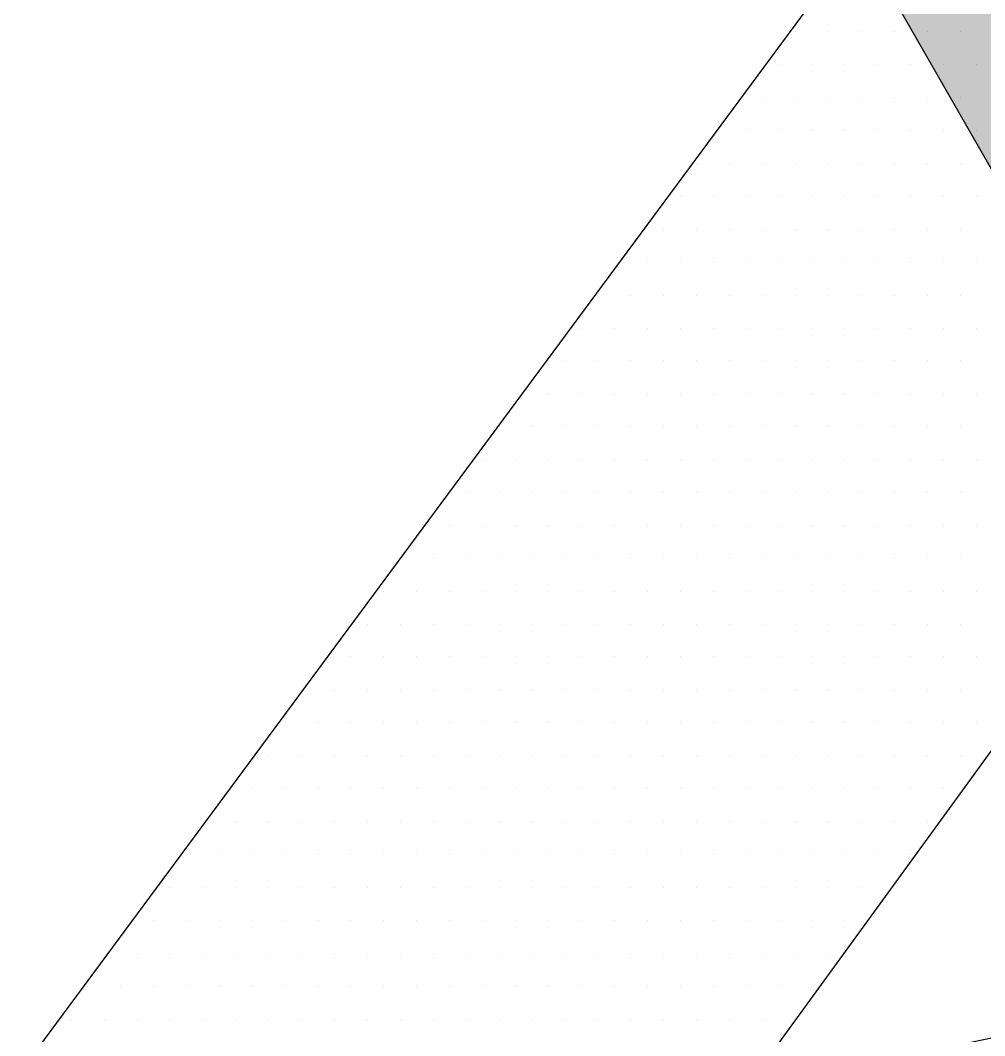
# Paper-space layout 'TOP_A1_00200_01-01-2017_MODELE' of a CAD drawing. Header units: metres. Extents: x 1274 to 2143, y 12 to 312.
# Drawn here: x 2047.506 to 2049.118, y 278.699 to 280.397 of the extents above; entities that cross this region are included whole.
import ezdxf

# ---------------------------------------------------------------- set-up
doc = ezdxf.new("R2010")
doc.units = ezdxf.units.M
doc.header["$LTSCALE"] = 2
doc.set_wipeout_variables(frame=1)
doc.linetypes.add('CACHEX2', pattern=[0.75, 0.5, -0.25])
for name, color, linetype in [('CARTOUCHE', 7, 'Continuous'), ('LOGO', 4, 'Continuous'), ('rosace', 7, 'Continuous')]:
    doc.layers.add(name, color=color, linetype=linetype)

# ---------------------------------------------------------------- blocks, each defined once
blk = doc.blocks.new('A$C715108E3')
at = {"layer": 'LOGO', "color": 131}
for p, q in [((-4.7603, -20.8538), (-4.7603, -20.8538)), ((-4.7449, -20.8538), (-4.7449, -20.8538)), ((-4.6537, -20.8538), (-4.6537, -20.8538)), ((-4.562, -20.8538), (-4.562, -20.8538)), ((-4.47, -20.8538), (-4.47, -20.8538)), ((-4.3783, -20.8538), (-4.3783, -20.8538)), ((-4.2867, -20.8538), (-4.2867, -20.8538)), ((-4.8283, -20.9453), (-4.8283, -20.9453)), ((-4.7914, -20.9453), (-4.7914, -20.9453)), ((-4.6994, -20.9453), (-4.6994, -20.9453)), ((-4.6077, -20.9453), (-4.6077, -20.9453)), ((-4.5161, -20.9453), (-4.5161, -20.9453)), ((-4.4245, -20.9453), (-4.4245, -20.9453)), ((-4.3324, -20.9453), (-4.3324, -20.9453)), ((-4.2412, -20.9453), (-4.2412, -20.9453)), ((-4.8964, -21.0375), (-4.8964, -21.0375)), ((-4.8369, -21.0375), (-4.8369, -21.0375)), ((-4.7449, -21.0375), (-4.7449, -21.0375)), ((-4.6537, -21.0375), (-4.6537, -21.0375)), ((-4.562, -21.0375), (-4.562, -21.0375)), ((-4.47, -21.0375), (-4.47, -21.0375)), ((-4.3783, -21.0375), (-4.3783, -21.0375)), ((-4.2867, -21.0375), (-4.2867, -21.0375)), ((-4.9642, -21.1288), (-4.9642, -21.1288)), ((-4.8829, -21.1288), (-4.8829, -21.1288)), ((-4.7914, -21.1288), (-4.7914, -21.1288)), ((-4.6994, -21.1288), (-4.6994, -21.1288)), ((-4.6077, -21.1288), (-4.6077, -21.1288)), ((-4.5161, -21.1288), (-4.5161, -21.1288)), ((-4.4245, -21.1288), (-4.4245, -21.1288)), ((-4.3324, -21.1288), (-4.3324, -21.1288)), ((-4.2412, -21.1288), (-4.2412, -21.1288)), ((-5.0324, -21.2202), (-5.0324, -21.2202)), ((-5.0208, -21.2202), (-5.0208, -21.2202)), ((-4.929, -21.2202), (-4.929, -21.2202)), ((-4.8369, -21.2202), (-4.8369, -21.2202)), ((-4.7449, -21.2202), (-4.7449, -21.2202)), ((-4.6537, -21.2202), (-4.6537, -21.2202)), ((-4.562, -21.2202), (-4.562, -21.2202)), ((-4.47, -21.2202), (-4.47, -21.2202)), ((-4.3783, -21.2202), (-4.3783, -21.2202)), ((-4.2867, -21.2202), (-4.2867, -21.2202)), ((-5.1003, -21.3126), (-5.1003, -21.3126)), ((-5.0665, -21.3126), (-5.0665, -21.3126)), ((-4.9745, -21.3126), (-4.9745, -21.3126)), ((-4.8829, -21.3126), (-4.8829, -21.3126)), ((-4.7914, -21.3126), (-4.7914, -21.3126)), ((-4.6994, -21.3126), (-4.6994, -21.3126)), ((-4.6077, -21.3126), (-4.6077, -21.3126)), ((-4.5161, -21.3126), (-4.5161, -21.3126)), ((-4.4245, -21.3126), (-4.4245, -21.3126)), ((-4.3324, -21.3126), (-4.3324, -21.3126)), ((-4.2412, -21.3126), (-4.2412, -21.3126)), ((-5.1681, -21.4039), (-5.1681, -21.4039)), ((-5.1123, -21.4039), (-5.1123, -21.4039)), ((-5.0208, -21.4039), (-5.0208, -21.4039)), ((-4.929, -21.4039), (-4.929, -21.4039)), ((-4.8369, -21.4039), (-4.8369, -21.4039)), ((-4.7449, -21.4039), (-4.7449, -21.4039)), ((-4.6537, -21.4039), (-4.6537, -21.4039)), ((-4.562, -21.4039), (-4.562, -21.4039)), ((-4.47, -21.4039), (-4.47, -21.4039)), ((-4.3783, -21.4039), (-4.3783, -21.4039)), ((-4.2867, -21.4039), (-4.2867, -21.4039)), ((-5.2363, -21.4954), (-5.2363, -21.4954)), ((-5.1584, -21.4954), (-5.1584, -21.4954)), ((-5.0665, -21.4954), (-5.0665, -21.4954)), ((-4.9745, -21.4954), (-4.9745, -21.4954)), ((-4.8829, -21.4954), (-4.8829, -21.4954)), ((-4.7914, -21.4954), (-4.7914, -21.4954)), ((-4.6994, -21.4954), (-4.6994, -21.4954)), ((-4.6077, -21.4954), (-4.6077, -21.4954)), ((-4.5161, -21.4954), (-4.5161, -21.4954)), ((-4.4245, -21.4954), (-4.4245, -21.4954)), ((-4.3324, -21.4954), (-4.3324, -21.4954)), ((-4.2412, -21.4954), (-4.2412, -21.4954)), ((-5.3042, -21.5878), (-5.3042, -21.5878)), ((-5.2959, -21.5878), (-5.2959, -21.5878)), ((-5.2041, -21.5878), (-5.2041, -21.5878)), ((-5.1123, -21.5878), (-5.1123, -21.5878)), ((-5.0208, -21.5878), (-5.0208, -21.5878)), ((-4.929, -21.5878), (-4.929, -21.5878)), ((-4.8369, -21.5878), (-4.8369, -21.5878)), ((-4.7449, -21.5878), (-4.7449, -21.5878)), ((-4.6537, -21.5878), (-4.6537, -21.5878)), ((-4.562, -21.5878), (-4.562, -21.5878)), ((-4.47, -21.5878), (-4.47, -21.5878)), ((-4.3783, -21.5878), (-4.3783, -21.5878)), ((-4.2867, -21.5878), (-4.2867, -21.5878)), ((-5.3716, -21.6792), (-5.3716, -21.6792)), ((-5.3417, -21.6792), (-5.3417, -21.6792)), ((-5.2498, -21.6792), (-5.2498, -21.6792)), ((-5.1584, -21.6792), (-5.1584, -21.6792)), ((-5.0665, -21.6792), (-5.0665, -21.6792)), ((-4.9745, -21.6792), (-4.9745, -21.6792)), ((-4.8829, -21.6792), (-4.8829, -21.6792)), ((-4.7914, -21.6792), (-4.7914, -21.6792)), ((-4.6994, -21.6792), (-4.6994, -21.6792)), ((-4.6077, -21.6792), (-4.6077, -21.6792)), ((-4.5161, -21.6792), (-4.5161, -21.6792)), ((-4.4245, -21.6792), (-4.4245, -21.6792)), ((-4.3324, -21.6792), (-4.3324, -21.6792)), ((-4.2412, -21.6792), (-4.2412, -21.6792)), ((-5.4395, -21.7705), (-5.4395, -21.7705)), ((-5.3874, -21.7705), (-5.3874, -21.7705)), ((-5.2959, -21.7705), (-5.2959, -21.7705)), ((-5.2041, -21.7705), (-5.2041, -21.7705)), ((-5.1123, -21.7705), (-5.1123, -21.7705)), ((-5.0208, -21.7705), (-5.0208, -21.7705)), ((-4.929, -21.7705), (-4.929, -21.7705)), ((-4.8369, -21.7705), (-4.8369, -21.7705)), ((-4.7449, -21.7705), (-4.7449, -21.7705)), ((-4.6537, -21.7705), (-4.6537, -21.7705)), ((-4.562, -21.7705), (-4.562, -21.7705)), ((-4.47, -21.7705), (-4.47, -21.7705)), ((-4.3783, -21.7705), (-4.3783, -21.7705)), ((-4.2867, -21.7705), (-4.2867, -21.7705)), ((-5.5075, -21.8631), (-5.5075, -21.8631)), ((-5.4335, -21.8631), (-5.4335, -21.8631)), ((-5.3417, -21.8631), (-5.3417, -21.8631)), ((-5.2498, -21.8631), (-5.2498, -21.8631)), ((-5.1584, -21.8631), (-5.1584, -21.8631)), ((-5.0665, -21.8631), (-5.0665, -21.8631)), ((-4.9745, -21.8631), (-4.9745, -21.8631)), ((-4.8829, -21.8631), (-4.8829, -21.8631)), ((-4.7914, -21.8631), (-4.7914, -21.8631)), ((-4.6994, -21.8631), (-4.6994, -21.8631)), ((-4.6077, -21.8631), (-4.6077, -21.8631)), ((-4.5161, -21.8631), (-4.5161, -21.8631)), ((-4.4245, -21.8631), (-4.4245, -21.8631)), ((-4.3324, -21.8631), (-4.3324, -21.8631)), ((-4.2412, -21.8631), (-4.2412, -21.8631)), ((-5.5755, -21.9543), (-5.5755, -21.9543)), ((-5.5712, -21.9543), (-5.5712, -21.9543)), ((-5.4792, -21.9543), (-5.4792, -21.9543)), ((-5.3874, -21.9543), (-5.3874, -21.9543)), ((-5.2959, -21.9543), (-5.2959, -21.9543)), ((-5.2041, -21.9543), (-5.2041, -21.9543)), ((-5.1123, -21.9543), (-5.1123, -21.9543)), ((-5.0208, -21.9543), (-5.0208, -21.9543)), ((-4.929, -21.9543), (-4.929, -21.9543)), ((-4.8369, -21.9543), (-4.8369, -21.9543)), ((-4.7449, -21.9543), (-4.7449, -21.9543)), ((-4.6537, -21.9543), (-4.6537, -21.9543)), ((-4.562, -21.9543), (-4.562, -21.9543)), ((-4.47, -21.9543), (-4.47, -21.9543)), ((-4.3783, -21.9543), (-4.3783, -21.9543)), ((-4.2867, -21.9543), (-4.2867, -21.9543)), ((-5.6436, -22.0456), (-5.6436, -22.0456)), ((-5.6168, -22.0456), (-5.6168, -22.0456)), ((-5.5248, -22.0456), (-5.5248, -22.0456)), ((-5.4335, -22.0456), (-5.4335, -22.0456)), ((-5.3417, -22.0456), (-5.3417, -22.0456)), ((-5.2498, -22.0456), (-5.2498, -22.0456)), ((-5.1584, -22.0456), (-5.1584, -22.0456)), ((-5.0665, -22.0456), (-5.0665, -22.0456)), ((-4.9745, -22.0456), (-4.9745, -22.0456)), ((-4.8829, -22.0456), (-4.8829, -22.0456)), ((-4.7914, -22.0456), (-4.7914, -22.0456)), ((-4.6994, -22.0456), (-4.6994, -22.0456)), ((-4.6077, -22.0456), (-4.6077, -22.0456)), ((-4.5161, -22.0456), (-4.5161, -22.0456)), ((-4.4245, -22.0456), (-4.4245, -22.0456)), ((-4.3324, -22.0456), (-4.3324, -22.0456)), ((-4.2412, -22.0456), (-4.2412, -22.0456)), ((-5.7112, -22.1382), (-5.7112, -22.1382)), ((-5.6625, -22.1382), (-5.6625, -22.1382)), ((-5.5712, -22.1382), (-5.5712, -22.1382)), ((-5.4792, -22.1382), (-5.4792, -22.1382)), ((-5.3874, -22.1382), (-5.3874, -22.1382)), ((-5.2959, -22.1382), (-5.2959, -22.1382)), ((-5.2041, -22.1382), (-5.2041, -22.1382)), ((-5.1123, -22.1382), (-5.1123, -22.1382)), ((-5.0208, -22.1382), (-5.0208, -22.1382)), ((-4.929, -22.1382), (-4.929, -22.1382)), ((-4.8369, -22.1382), (-4.8369, -22.1382)), ((-4.7449, -22.1382), (-4.7449, -22.1382)), ((-4.6537, -22.1382), (-4.6537, -22.1382)), ((-4.562, -22.1382), (-4.562, -22.1382)), ((-4.47, -22.1382), (-4.47, -22.1382)), ((-4.3783, -22.1382), (-4.3783, -22.1382)), ((-4.2867, -22.1382), (-4.2867, -22.1382)), ((-5.7794, -22.2295), (-5.7794, -22.2295)), ((-5.7088, -22.2295), (-5.7088, -22.2295)), ((-5.6168, -22.2295), (-5.6168, -22.2295)), ((-5.5248, -22.2295), (-5.5248, -22.2295)), ((-5.4335, -22.2295), (-5.4335, -22.2295)), ((-5.3417, -22.2295), (-5.3417, -22.2295)), ((-5.2498, -22.2295), (-5.2498, -22.2295)), ((-5.1584, -22.2295), (-5.1584, -22.2295)), ((-5.0665, -22.2295), (-5.0665, -22.2295)), ((-4.9745, -22.2295), (-4.9745, -22.2295)), ((-4.8829, -22.2295), (-4.8829, -22.2295)), ((-4.7914, -22.2295), (-4.7914, -22.2295)), ((-4.6994, -22.2295), (-4.6994, -22.2295)), ((-4.6077, -22.2295), (-4.6077, -22.2295)), ((-4.5161, -22.2295), (-4.5161, -22.2295)), ((-4.4245, -22.2295), (-4.4245, -22.2295)), ((-4.3324, -22.2295), (-4.3324, -22.2295)), ((-4.2412, -22.2295), (-4.2412, -22.2295)), ((-5.8473, -22.3209), (-5.8473, -22.3209)), ((-5.8465, -22.3209), (-5.8465, -22.3209)), ((-5.7545, -22.3209), (-5.7545, -22.3209)), ((-5.6625, -22.3209), (-5.6625, -22.3209)), ((-5.5712, -22.3209), (-5.5712, -22.3209)), ((-5.4792, -22.3209), (-5.4792, -22.3209)), ((-5.3874, -22.3209), (-5.3874, -22.3209)), ((-5.2959, -22.3209), (-5.2959, -22.3209)), ((-5.2041, -22.3209), (-5.2041, -22.3209)), ((-5.1123, -22.3209), (-5.1123, -22.3209)), ((-5.0208, -22.3209), (-5.0208, -22.3209)), ((-4.929, -22.3209), (-4.929, -22.3209)), ((-4.8369, -22.3209), (-4.8369, -22.3209)), ((-4.7449, -22.3209), (-4.7449, -22.3209)), ((-4.6537, -22.3209), (-4.6537, -22.3209)), ((-4.562, -22.3209), (-4.562, -22.3209)), ((-4.47, -22.3209), (-4.47, -22.3209)), ((-4.3783, -22.3209), (-4.3783, -22.3209)), ((-4.2867, -22.3209), (-4.2867, -22.3209)), ((-5.9149, -22.4135), (-5.9149, -22.4135)), ((-5.8921, -22.4135), (-5.8921, -22.4135)), ((-5.8001, -22.4135), (-5.8001, -22.4135)), ((-5.7088, -22.4135), (-5.7088, -22.4135)), ((-5.6168, -22.4135), (-5.6168, -22.4135)), ((-5.5248, -22.4135), (-5.5248, -22.4135)), ((-5.4335, -22.4135), (-5.4335, -22.4135)), ((-5.3417, -22.4135), (-5.3417, -22.4135)), ((-5.2498, -22.4135), (-5.2498, -22.4135)), ((-5.1584, -22.4135), (-5.1584, -22.4135)), ((-5.0665, -22.4135), (-5.0665, -22.4135)), ((-4.9745, -22.4135), (-4.9745, -22.4135)), ((-4.8829, -22.4135), (-4.8829, -22.4135)), ((-4.7914, -22.4135), (-4.7914, -22.4135)), ((-4.6994, -22.4135), (-4.6994, -22.4135)), ((-4.6077, -22.4135), (-4.6077, -22.4135)), ((-4.5161, -22.4135), (-4.5161, -22.4135)), ((-4.4245, -22.4135), (-4.4245, -22.4135)), ((-4.3324, -22.4135), (-4.3324, -22.4135)), ((-4.2412, -22.4135), (-4.2412, -22.4135)), ((-5.983, -22.5048), (-5.983, -22.5048)), ((-5.9376, -22.5048), (-5.9376, -22.5048)), ((-5.8465, -22.5048), (-5.8465, -22.5048)), ((-5.7545, -22.5048), (-5.7545, -22.5048)), ((-5.6625, -22.5048), (-5.6625, -22.5048)), ((-5.5712, -22.5048), (-5.5712, -22.5048)), ((-5.4792, -22.5048), (-5.4792, -22.5048)), ((-5.3874, -22.5048), (-5.3874, -22.5048)), ((-5.2959, -22.5048), (-5.2959, -22.5048)), ((-5.2041, -22.5048), (-5.2041, -22.5048)), ((-5.1123, -22.5048), (-5.1123, -22.5048)), ((-5.0208, -22.5048), (-5.0208, -22.5048)), ((-4.929, -22.5048), (-4.929, -22.5048)), ((-4.8369, -22.5048), (-4.8369, -22.5048)), ((-4.7449, -22.5048), (-4.7449, -22.5048)), ((-4.6537, -22.5048), (-4.6537, -22.5048)), ((-4.562, -22.5048), (-4.562, -22.5048)), ((-4.47, -22.5048), (-4.47, -22.5048)), ((-4.3783, -22.5048), (-4.3783, -22.5048)), ((-4.2867, -22.5048), (-4.2867, -22.5048)), ((-6.0508, -22.596), (-6.0508, -22.596)), ((-5.9841, -22.596), (-5.9841, -22.596)), ((-5.8921, -22.596), (-5.8921, -22.596)), ((-5.8001, -22.596), (-5.8001, -22.596)), ((-5.7088, -22.596), (-5.7088, -22.596)), ((-5.6168, -22.596), (-5.6168, -22.596)), ((-5.5248, -22.596), (-5.5248, -22.596)), ((-5.4335, -22.596), (-5.4335, -22.596)), ((-5.3417, -22.596), (-5.3417, -22.596)), ((-5.2498, -22.596), (-5.2498, -22.596)), ((-5.1584, -22.596), (-5.1584, -22.596)), ((-5.0665, -22.596), (-5.0665, -22.596)), ((-4.9745, -22.596), (-4.9745, -22.596)), ((-4.8829, -22.596), (-4.8829, -22.596)), ((-4.7914, -22.596), (-4.7914, -22.596)), ((-4.6994, -22.596), (-4.6994, -22.596)), ((-4.6077, -22.596), (-4.6077, -22.596)), ((-4.5161, -22.596), (-4.5161, -22.596)), ((-4.4245, -22.596), (-4.4245, -22.596)), ((-4.3324, -22.596), (-4.3324, -22.596)), ((-4.2412, -22.596), (-4.2412, -22.596)), ((-6.1187, -22.6886), (-6.1187, -22.6886)), ((-6.0296, -22.6886), (-6.0296, -22.6886)), ((-5.9376, -22.6886), (-5.9376, -22.6886)), ((-5.8465, -22.6886), (-5.8465, -22.6886)), ((-5.7545, -22.6886), (-5.7545, -22.6886)), ((-5.6625, -22.6886), (-5.6625, -22.6886)), ((-5.5712, -22.6886), (-5.5712, -22.6886)), ((-5.4792, -22.6886), (-5.4792, -22.6886)), ((-5.3874, -22.6886), (-5.3874, -22.6886)), ((-5.2959, -22.6886), (-5.2959, -22.6886)), ((-5.2041, -22.6886), (-5.2041, -22.6886)), ((-5.1123, -22.6886), (-5.1123, -22.6886)), ((-5.0208, -22.6886), (-5.0208, -22.6886)), ((-4.929, -22.6886), (-4.929, -22.6886)), ((-4.8369, -22.6886), (-4.8369, -22.6886)), ((-4.7449, -22.6886), (-4.7449, -22.6886)), ((-4.6537, -22.6886), (-4.6537, -22.6886)), ((-4.562, -22.6886), (-4.562, -22.6886)), ((-4.47, -22.6886), (-4.47, -22.6886)), ((-4.3783, -22.6886), (-4.3783, -22.6886)), ((-4.2867, -22.6886), (-4.2867, -22.6886)), ((-6.1867, -22.7799), (-6.1867, -22.7799)), ((-6.1674, -22.7799), (-6.1674, -22.7799)), ((-6.0757, -22.7799), (-6.0757, -22.7799)), ((-5.9841, -22.7799), (-5.9841, -22.7799)), ((-5.8921, -22.7799), (-5.8921, -22.7799)), ((-5.8001, -22.7799), (-5.8001, -22.7799)), ((-5.7088, -22.7799), (-5.7088, -22.7799)), ((-5.6168, -22.7799), (-5.6168, -22.7799)), ((-5.5248, -22.7799), (-5.5248, -22.7799)), ((-5.4335, -22.7799), (-5.4335, -22.7799)), ((-5.3417, -22.7799), (-5.3417, -22.7799)), ((-5.2498, -22.7799), (-5.2498, -22.7799)), ((-5.1584, -22.7799), (-5.1584, -22.7799)), ((-5.0665, -22.7799), (-5.0665, -22.7799)), ((-4.9745, -22.7799), (-4.9745, -22.7799)), ((-4.8829, -22.7799), (-4.8829, -22.7799)), ((-4.7914, -22.7799), (-4.7914, -22.7799)), ((-4.6994, -22.7799), (-4.6994, -22.7799)), ((-4.6077, -22.7799), (-4.6077, -22.7799)), ((-4.5161, -22.7799), (-4.5161, -22.7799)), ((-4.4245, -22.7799), (-4.4245, -22.7799)), ((-4.3324, -22.7799), (-4.3324, -22.7799)), ((-4.2412, -22.7799), (-4.2412, -22.7799)), ((-6.2547, -22.8712), (-6.2547, -22.8712)), ((-6.2133, -22.8712), (-6.2133, -22.8712)), ((-6.1213, -22.8712), (-6.1213, -22.8712)), ((-6.0296, -22.8712), (-6.0296, -22.8712)), ((-5.9376, -22.8712), (-5.9376, -22.8712)), ((-5.8465, -22.8712), (-5.8465, -22.8712)), ((-5.7545, -22.8712), (-5.7545, -22.8712)), ((-5.6625, -22.8712), (-5.6625, -22.8712)), ((-5.5712, -22.8712), (-5.5712, -22.8712)), ((-5.4792, -22.8712), (-5.4792, -22.8712)), ((-5.3874, -22.8712), (-5.3874, -22.8712)), ((-5.2959, -22.8712), (-5.2959, -22.8712)), ((-5.2041, -22.8712), (-5.2041, -22.8712)), ((-5.1123, -22.8712), (-5.1123, -22.8712)), ((-5.0208, -22.8712), (-5.0208, -22.8712)), ((-4.929, -22.8712), (-4.929, -22.8712)), ((-4.8369, -22.8712), (-4.8369, -22.8712)), ((-4.7449, -22.8712), (-4.7449, -22.8712)), ((-4.6537, -22.8712), (-4.6537, -22.8712)), ((-4.562, -22.8712), (-4.562, -22.8712)), ((-4.47, -22.8712), (-4.47, -22.8712)), ((-4.3783, -22.8712), (-4.3783, -22.8712)), ((-4.2867, -22.8712), (-4.2867, -22.8712)), ((-6.3228, -22.9636), (-6.3228, -22.9636)), ((-6.259, -22.9636), (-6.259, -22.9636)), ((-6.1674, -22.9636), (-6.1674, -22.9636)), ((-6.0757, -22.9636), (-6.0757, -22.9636)), ((-5.9841, -22.9636), (-5.9841, -22.9636)), ((-5.8921, -22.9636), (-5.8921, -22.9636)), ((-5.8001, -22.9636), (-5.8001, -22.9636)), ((-5.7088, -22.9636), (-5.7088, -22.9636)), ((-5.6168, -22.9636), (-5.6168, -22.9636)), ((-5.5248, -22.9636), (-5.5248, -22.9636)), ((-5.4335, -22.9636), (-5.4335, -22.9636)), ((-5.3417, -22.9636), (-5.3417, -22.9636)), ((-5.2498, -22.9636), (-5.2498, -22.9636)), ((-5.1584, -22.9636), (-5.1584, -22.9636)), ((-5.0665, -22.9636), (-5.0665, -22.9636)), ((-4.9745, -22.9636), (-4.9745, -22.9636)), ((-4.8829, -22.9636), (-4.8829, -22.9636)), ((-4.7914, -22.9636), (-4.7914, -22.9636)), ((-4.6994, -22.9636), (-4.6994, -22.9636)), ((-4.6077, -22.9636), (-4.6077, -22.9636)), ((-4.5161, -22.9636), (-4.5161, -22.9636)), ((-4.4245, -22.9636), (-4.4245, -22.9636)), ((-4.3324, -22.9636), (-4.3324, -22.9636)), ((-6.3908, -23.055), (-6.3908, -23.055)), ((-6.3046, -23.055), (-6.3046, -23.055)), ((-6.2133, -23.055), (-6.2133, -23.055)), ((-6.1213, -23.055), (-6.1213, -23.055)), ((-6.0296, -23.055), (-6.0296, -23.055)), ((-5.9376, -23.055), (-5.9376, -23.055)), ((-5.8465, -23.055), (-5.8465, -23.055)), ((-5.7545, -23.055), (-5.7545, -23.055)), ((-5.6625, -23.055), (-5.6625, -23.055)), ((-5.5712, -23.055), (-5.5712, -23.055)), ((-5.4792, -23.055), (-5.4792, -23.055)), ((-5.3874, -23.055), (-5.3874, -23.055)), ((-5.2959, -23.055), (-5.2959, -23.055)), ((-5.2041, -23.055), (-5.2041, -23.055)), ((-5.1123, -23.055), (-5.1123, -23.055)), ((-5.0208, -23.055), (-5.0208, -23.055)), ((-4.929, -23.055), (-4.929, -23.055)), ((-4.8369, -23.055), (-4.8369, -23.055)), ((-4.7449, -23.055), (-4.7449, -23.055)), ((-4.6537, -23.055), (-4.6537, -23.055)), ((-4.562, -23.055), (-4.562, -23.055)), ((-4.47, -23.055), (-4.47, -23.055)), ((-4.3783, -23.055), (-4.3783, -23.055)), ((-6.4586, -23.1463), (-6.4586, -23.1463)), ((-6.4423, -23.1463), (-6.4423, -23.1463)), ((-6.3511, -23.1463), (-6.3511, -23.1463)), ((-6.259, -23.1463), (-6.259, -23.1463)), ((-6.1674, -23.1463), (-6.1674, -23.1463)), ((-6.0757, -23.1463), (-6.0757, -23.1463)), ((-5.9841, -23.1463), (-5.9841, -23.1463)), ((-5.8921, -23.1463), (-5.8921, -23.1463)), ((-5.8001, -23.1463), (-5.8001, -23.1463)), ((-5.7088, -23.1463), (-5.7088, -23.1463)), ((-5.6168, -23.1463), (-5.6168, -23.1463)), ((-5.5248, -23.1463), (-5.5248, -23.1463)), ((-5.4335, -23.1463), (-5.4335, -23.1463)), ((-5.3417, -23.1463), (-5.3417, -23.1463)), ((-5.2498, -23.1463), (-5.2498, -23.1463)), ((-5.1584, -23.1463), (-5.1584, -23.1463)), ((-5.0665, -23.1463), (-5.0665, -23.1463)), ((-4.9745, -23.1463), (-4.9745, -23.1463)), ((-4.8829, -23.1463), (-4.8829, -23.1463)), ((-4.7914, -23.1463), (-4.7914, -23.1463)), ((-4.6994, -23.1463), (-4.6994, -23.1463)), ((-4.6077, -23.1463), (-4.6077, -23.1463)), ((-4.5161, -23.1463), (-4.5161, -23.1463)), ((-4.4245, -23.1463), (-4.4245, -23.1463)), ((-6.5261, -23.2389), (-6.5261, -23.2389)), ((-6.4886, -23.2389), (-6.4886, -23.2389)), ((-6.3966, -23.2389), (-6.3966, -23.2389)), ((-6.3046, -23.2389), (-6.3046, -23.2389)), ((-6.2133, -23.2389), (-6.2133, -23.2389)), ((-6.1213, -23.2389), (-6.1213, -23.2389)), ((-6.0296, -23.2389), (-6.0296, -23.2389)), ((-5.9376, -23.2389), (-5.9376, -23.2389)), ((-5.8465, -23.2389), (-5.8465, -23.2389)), ((-5.7545, -23.2389), (-5.7545, -23.2389)), ((-5.6625, -23.2389), (-5.6625, -23.2389)), ((-5.5712, -23.2389), (-5.5712, -23.2389)), ((-5.4792, -23.2389), (-5.4792, -23.2389)), ((-5.3874, -23.2389), (-5.3874, -23.2389)), ((-5.2959, -23.2389), (-5.2959, -23.2389)), ((-5.2041, -23.2389), (-5.2041, -23.2389)), ((-5.1123, -23.2389), (-5.1123, -23.2389)), ((-5.0208, -23.2389), (-5.0208, -23.2389)), ((-4.929, -23.2389), (-4.929, -23.2389)), ((-4.8369, -23.2389), (-4.8369, -23.2389)), ((-4.7449, -23.2389), (-4.7449, -23.2389)), ((-4.6537, -23.2389), (-4.6537, -23.2389)), ((-4.562, -23.2389), (-4.562, -23.2389)), ((-6.5939, -23.3303), (-6.5939, -23.3303)), ((-6.5343, -23.3303), (-6.5343, -23.3303)), ((-6.4423, -23.3303), (-6.4423, -23.3303)), ((-6.3511, -23.3303), (-6.3511, -23.3303)), ((-6.259, -23.3303), (-6.259, -23.3303)), ((-6.1674, -23.3303), (-6.1674, -23.3303)), ((-6.0757, -23.3303), (-6.0757, -23.3303)), ((-5.9841, -23.3303), (-5.9841, -23.3303)), ((-5.8921, -23.3303), (-5.8921, -23.3303)), ((-5.8001, -23.3303), (-5.8001, -23.3303)), ((-5.7088, -23.3303), (-5.7088, -23.3303)), ((-5.6168, -23.3303), (-5.6168, -23.3303)), ((-5.5248, -23.3303), (-5.5248, -23.3303)), ((-5.4335, -23.3303), (-5.4335, -23.3303)), ((-5.3417, -23.3303), (-5.3417, -23.3303)), ((-5.2498, -23.3303), (-5.2498, -23.3303)), ((-5.1584, -23.3303), (-5.1584, -23.3303)), ((-5.0665, -23.3303), (-5.0665, -23.3303)), ((-4.9745, -23.3303), (-4.9745, -23.3303)), ((-4.8829, -23.3303), (-4.8829, -23.3303)), ((-4.7914, -23.3303), (-4.7914, -23.3303)), ((-4.6994, -23.3303), (-4.6994, -23.3303)), ((-4.6077, -23.3303), (-4.6077, -23.3303)), ((-6.6622, -23.4225), (-6.6622, -23.4225)), ((-6.5799, -23.4225), (-6.5799, -23.4225)), ((-6.4886, -23.4225), (-6.4886, -23.4225)), ((-6.3966, -23.4225), (-6.3966, -23.4225)), ((-6.3046, -23.4225), (-6.3046, -23.4225)), ((-6.2133, -23.4225), (-6.2133, -23.4225)), ((-6.1213, -23.4225), (-6.1213, -23.4225)), ((-6.0296, -23.4225), (-6.0296, -23.4225)), ((-5.9376, -23.4225), (-5.9376, -23.4225)), ((-5.8465, -23.4225), (-5.8465, -23.4225)), ((-5.7545, -23.4225), (-5.7545, -23.4225)), ((-5.6625, -23.4225), (-5.6625, -23.4225)), ((-5.5712, -23.4225), (-5.5712, -23.4225)), ((-5.4792, -23.4225), (-5.4792, -23.4225)), ((-5.3874, -23.4225), (-5.3874, -23.4225)), ((-5.2959, -23.4225), (-5.2959, -23.4225)), ((-5.2041, -23.4225), (-5.2041, -23.4225)), ((-5.1123, -23.4225), (-5.1123, -23.4225)), ((-5.0208, -23.4225), (-5.0208, -23.4225)), ((-4.929, -23.4225), (-4.929, -23.4225)), ((-4.8369, -23.4225), (-4.8369, -23.4225)), ((-4.7449, -23.4225), (-4.7449, -23.4225)), ((-4.6537, -23.4225), (-4.6537, -23.4225)), ((-6.73, -23.5138), (-6.73, -23.5138)), ((-6.7175, -23.5138), (-6.7175, -23.5138)), ((-6.6262, -23.5138), (-6.6262, -23.5138)), ((-6.5343, -23.5138), (-6.5343, -23.5138)), ((-6.4423, -23.5138), (-6.4423, -23.5138)), ((-6.3511, -23.5138), (-6.3511, -23.5138)), ((-6.259, -23.5138), (-6.259, -23.5138)), ((-6.1674, -23.5138), (-6.1674, -23.5138)), ((-6.0757, -23.5138), (-6.0757, -23.5138)), ((-5.9841, -23.5138), (-5.9841, -23.5138)), ((-5.8921, -23.5138), (-5.8921, -23.5138)), ((-5.8001, -23.5138), (-5.8001, -23.5138)), ((-5.7088, -23.5138), (-5.7088, -23.5138)), ((-5.6168, -23.5138), (-5.6168, -23.5138)), ((-5.5248, -23.5138), (-5.5248, -23.5138)), ((-5.4335, -23.5138), (-5.4335, -23.5138)), ((-5.3417, -23.5138), (-5.3417, -23.5138)), ((-5.2498, -23.5138), (-5.2498, -23.5138)), ((-5.1584, -23.5138), (-5.1584, -23.5138)), ((-5.0665, -23.5138), (-5.0665, -23.5138)), ((-4.9745, -23.5138), (-4.9745, -23.5138)), ((-4.8829, -23.5138), (-4.8829, -23.5138)), ((-4.7914, -23.5138), (-4.7914, -23.5138)), ((-4.6994, -23.5138), (-4.6994, -23.5138)), ((-6.7979, -23.6054), (-6.7979, -23.6054)), ((-6.7637, -23.6054), (-6.7637, -23.6054)), ((-6.6719, -23.6054), (-6.6719, -23.6054)), ((-6.5799, -23.6054), (-6.5799, -23.6054)), ((-6.4886, -23.6054), (-6.4886, -23.6054)), ((-6.3966, -23.6054), (-6.3966, -23.6054)), ((-6.3046, -23.6054), (-6.3046, -23.6054)), ((-6.2133, -23.6054), (-6.2133, -23.6054)), ((-6.1213, -23.6054), (-6.1213, -23.6054)), ((-6.0296, -23.6054), (-6.0296, -23.6054)), ((-5.9376, -23.6054), (-5.9376, -23.6054)), ((-5.8465, -23.6054), (-5.8465, -23.6054)), ((-5.7545, -23.6054), (-5.7545, -23.6054)), ((-5.6625, -23.6054), (-5.6625, -23.6054)), ((-5.5712, -23.6054), (-5.5712, -23.6054)), ((-5.4792, -23.6054), (-5.4792, -23.6054)), ((-5.3874, -23.6054), (-5.3874, -23.6054)), ((-5.2959, -23.6054), (-5.2959, -23.6054)), ((-5.2041, -23.6054), (-5.2041, -23.6054)), ((-5.1123, -23.6054), (-5.1123, -23.6054)), ((-5.0208, -23.6054), (-5.0208, -23.6054)), ((-4.929, -23.6054), (-4.929, -23.6054)), ((-4.8369, -23.6054), (-4.8369, -23.6054)), ((-4.7449, -23.6054), (-4.7449, -23.6054))]:
    blk.add_line(p, q, dxfattribs=at)
blk.add_lwpolyline([(-4.7123, -20.7884), (-8.4641, -25.8566), (-8.5996, -26.1134), (-8.0987, -26.1134), (-7.2053, -26.0731), (-6.6093, -26.0457), (-6.203, -25.613), (-3.9696, -22.5417), (-2.7917, -25.1531), (-2.6026, -25.1257), (-1.9525, -24.8418), (-1.3029, -24.5438), (-2.3854, -21.8923), (1.9656, -22.2806)], dxfattribs=at)
blk = doc.blocks.new('A$C581E6685')
at = {"layer": 'rosace'}
blk.add_hatch(color=142, dxfattribs=at).paths.add_polyline_path([(-45.3965, 37.4846), (-39.5666, 28.8703), (-39.344, 28.5414), (-39.8519, 24.2064), (-36.9477, 25.4853), (-26.3566, 30.2032), (-36.1863, 24.0789), (-38.2746, 22.2236), (-38.1337, 21.2132), (-33.6363, 11.1845), (-39.5393, 21.4709), (-40.6525, 23.2405), (-42.0615, 23.3525), (-53.1072, 18.3767), (-43.3972, 24.4856), (-40.4756, 26.2259), (-40.684, 26.8894)])
at = {"layer": 'rosace', "color": 142}
blk.add_lwpolyline([(-45.3965, 37.4846), (-39.3434, 28.5414), (-39.8519, 24.2064), (-36.9477, 25.4853), (-26.3566, 30.2032), (-36.1857, 24.0789), (-38.2739, 22.2236), (-38.1337, 21.2132), (-33.6358, 11.1845), (-39.5393, 21.4709), (-40.6518, 23.2405), (-42.0615, 23.3525), (-53.1072, 18.3767), (-43.3964, 24.4856), (-40.4756, 26.2259), (-40.6836, 26.8894)], close=True, dxfattribs=at)
at = {"layer": 'rosace', "color": 32, "linetype": 'CACHEX2', "ltscale": 1.5}
blk.add_ellipse((-38.0538, 23.8138), major_axis=(-19.0311, -3.534), ratio=0.590567, dxfattribs=at)
at = {"layer": 'rosace', "color": 32}
blk.add_ellipse((-37.6144, 23.8499), major_axis=(-13.5768, -4.2839), ratio=0.791971, dxfattribs=at)
at = {"layer": 'CARTOUCHE'}
blk.add_blockref('A$C715108E3', (-31.6739, 36.3189), dxfattribs=at)
blk = doc.blocks.new('A$C4D68259D')
blk.add_wipeout([(0, 25.6223), (0.1652, 26.7367), (0.7383, 27.8861), (1.6708, 28.7909), (2.8466, 29.3316), (3.5435, 29.4509), (3.5435, 29.4509), (94.9287, 29.4623), (96.0552, 29.2902), (97.2167, 28.6987), (97.7035, 28.2661), (98.0951, 27.7798), (98.6162, 26.658), (98.7362, 26.0362), (98.7516, 25.8527), (98.7585, 3.8387), (98.5719, 2.6574), (98.0189, 1.5743), (97.5848, 1.0765), (97.1232, 0.6959), (95.9338, 0.1366), (95.4142, 0.0321), (95.1105, 0.0048), (3.7555, 0.0009), (2.7133, 0.169), (1.5147, 0.7841), (0.6714, 1.6707), (0.147, 2.7876), (0.0063, 3.6209)]).dxf.layer = 'CARTOUCHE'
at = {"layer": 'CARTOUCHE'}
blk.add_rational_spline([(0, 25.6223), (0, 14.7312), (0, 3.84), (0, 0), (3.84, 0), (49.3793, 0), (94.9185, 0), (98.7585, 0), (98.7585, 3.84), (98.7585, 14.7312), (98.7585, 25.6223), (98.7585, 29.4623), (94.9185, 29.4623), (49.3793, 29.4623), (3.84, 29.4623), (0, 29.4623), (0, 25.6223)], [1, 1, 1, 0.707106781187, 1, 1, 1, 0.707106781187, 1, 1, 1, 0.707106781187, 1, 1, 1, 0.707106781187, 1], degree=2, knots=[0, 0, 0, 1, 1, 2.570796, 2.570796, 3.570796, 3.570796, 5.141593, 5.141593, 6.141593, 6.141593, 7.712389, 7.712389, 8.712389, 8.712389, 10.283185, 10.283185, 10.283185], dxfattribs=at)
at = {"layer": 'CARTOUCHE', "xscale": 0.6, "yscale": 0.6, "zscale": 0.6}
blk.add_blockref('A$C581E6685', (37.2707, 1.3806), dxfattribs=at)

psp = doc.layouts.new('TOP_A1_00200_01-01-2017_MODELE')

# ---------------------------------------------------------------- block references
at = {"layer": 'rosace'}
psp.add_blockref('A$C4D68259D', (2033.3828, 269.7177), dxfattribs=at)

doc.saveas('drawing.dxf')
